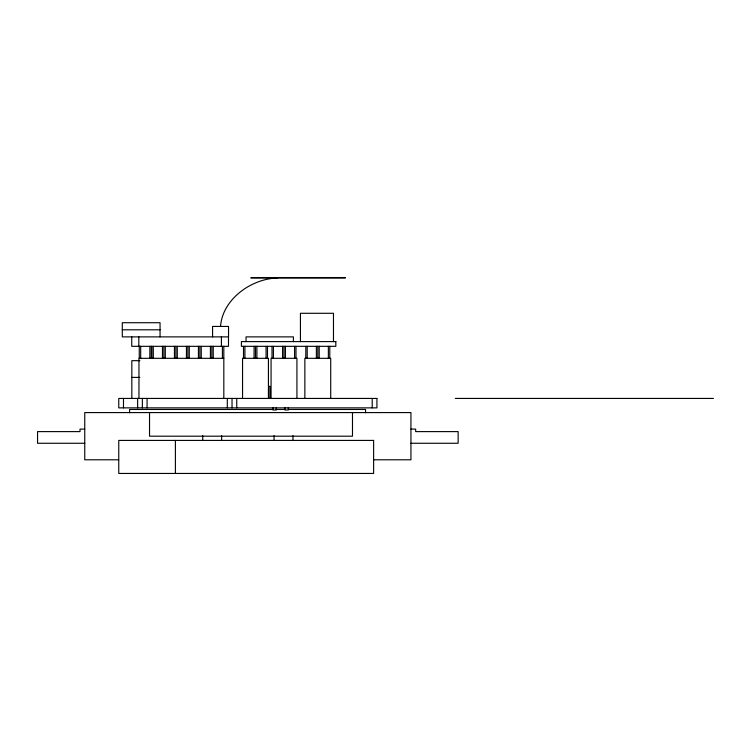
<?xml version="1.0" encoding="UTF-8"?>
<svg xmlns="http://www.w3.org/2000/svg" width="751" height="751" viewBox="0 0 751 751"><rect width="100%" height="100%" fill="white"/><g stroke="black" fill="none" stroke-linecap="round" stroke-linejoin="round"><path stroke-width="1.13" d="M220.55 326.432C222.409 299.367 251.153 278.771 277.147 278.02M122.3 329.802L160.057 329.802M223.817 358.311L138.963 358.311L138.963 398.434M139.846 360.668L131.829 360.668L131.829 398.434M131.829 377.406L139.846 377.406M455.284 398.434L713.45 398.434M273.27 409.464L129.576 409.464L129.576 412.721M275.608 409.464L284.948 409.464M288.459 409.464L365.559 409.464L365.559 412.721M84.75 429.112L80.028 429.112L80.028 431.609L37.55 431.609L37.55 443.268L84.75 443.268M410.938 429.112L415.66 429.112L415.66 431.609L458.138 431.609L458.138 443.268L410.938 443.268M118.63 459.79L84.75 459.79L84.75 412.59L410.938 412.59L410.938 459.79L373.557 459.79M372.214 398.434L372.214 407.868M352.482 412.59L352.482 436.19L149.533 436.19L149.533 412.59M333.472 341.602L333.472 313.289L300.438 313.289L300.438 341.602M330.722 398.434L330.722 358.311L304.859 358.311L304.859 398.434M329.783 346.324L329.783 358.311M328.365 346.324L328.365 358.311M319.203 346.324L319.203 358.311M317.795 346.324L317.795 358.311M316.378 346.324L316.378 358.311M307.215 346.324L307.215 358.311M305.807 346.324L305.807 358.311M296.927 398.434L296.927 358.311L271.064 358.311L271.064 398.434M295.988 346.324L295.988 358.311M294.57 346.324L294.57 358.311M293.388 341.602L293.388 336.88L246.037 336.88L246.037 341.602M292.946 435.608L292.946 440.217M288.253 407.671L288.253 409.99L284.948 409.99L284.948 407.671M285.418 346.324L285.418 358.311M284 346.324L284 358.311M282.583 346.324L282.583 358.311M276.265 407.671L276.265 409.99L272.96 409.99L272.96 407.671M274.068 435.636L274.068 440.077M273.43 346.324L273.43 358.311M272.012 346.324L272.012 358.311M268.426 398.434L268.426 358.311L242.554 358.311L242.554 398.434M267.478 346.324L267.478 358.311M266.061 346.324L266.061 358.311M256.908 346.324L256.908 358.311M255.49 346.324L255.49 358.311M254.073 346.324L254.073 358.311M244.92 346.324L244.92 358.311M243.502 346.324L243.502 358.311M236.753 398.434L236.753 407.868M232.031 398.434L232.031 407.868M228.492 336.88L228.492 346.324L131.735 346.324L131.735 336.88M227.318 398.434L227.318 407.868M223.817 346.324L223.817 398.434M222.409 346.324L222.409 358.311M221.62 435.636L221.62 440.077M221.414 336.88L221.414 346.324M213.246 346.324L213.246 358.311M212.571 336.88L212.571 326.432L228.539 326.432L228.539 336.88L122.3 336.88L122.3 322.723L160.057 322.723L160.057 336.88M211.829 346.324L211.829 358.311M210.421 346.324L210.421 358.311M202.742 435.608L202.742 440.217M201.259 346.324L201.259 358.311M199.841 346.324L199.841 358.311M198.433 346.324L198.433 358.311M189.271 346.324L189.271 358.311M187.853 346.324L187.853 358.311M186.445 346.324L186.445 358.311M177.283 346.324L177.283 358.311M175.865 346.324L175.865 358.311M175.396 440.415L175.396 473.449M174.448 346.324L174.448 358.311M165.295 346.324L165.295 358.311M163.878 346.324L163.878 358.311M162.46 346.324L162.46 358.311M153.307 346.324L153.307 358.311M151.89 346.324L151.89 358.311M151.251 346.324L151.251 358.311M149.843 346.324L149.843 358.311M147.074 398.434L147.074 407.868M142.361 398.434L142.361 407.868M140.681 346.324L140.681 358.311M139.264 346.324L139.264 358.311M138.822 336.88L138.822 346.324M137.64 398.434L137.64 407.868M123.483 398.434L123.483 407.868M345.31 277.551L250.909 277.551L250.909 278.02L345.31 278.02L345.31 277.551M335.828 341.602L241.4 341.602L241.4 346.324L335.828 346.324L335.828 341.602M270.031 386.389L268.614 386.389L268.614 398.377L270.031 398.377L270.031 386.389M376.927 398.434L118.761 398.434L118.761 407.868L376.918 407.868L376.927 398.434M373.623 440.415L118.761 440.415L118.761 473.449L373.623 473.449L373.623 440.415"/></g></svg>
